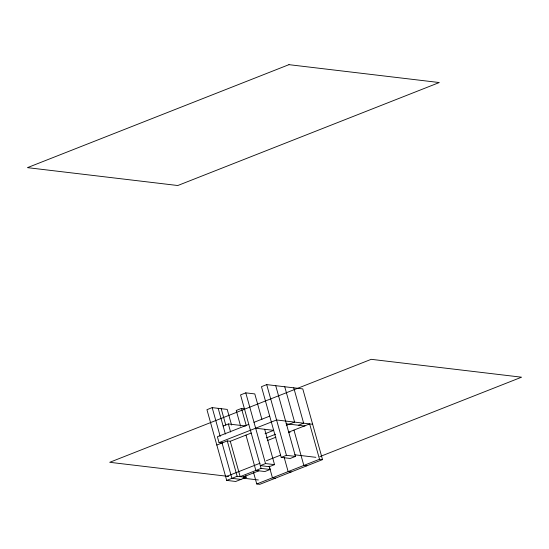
<?xml version="1.0" encoding="UTF-8"?>
<svg xmlns="http://www.w3.org/2000/svg" width="549" height="549" viewBox="0 0 549 549"><rect width="100%" height="100%" fill="white"/><g stroke="black" fill="none" stroke-linecap="round" stroke-linejoin="round"><path stroke-width="0.82" d="M261.921 419.415L254.798 393.921L245.78 392.851L240.551 394.909L261.077 468.4L270.101 469.477L269.182 466.183M253.549 472.463L256.76 483.978L259.766 484.335L322.524 459.623L302.78 388.905L266.697 384.609L261.468 386.674L281.218 457.392L290.236 458.463L295.465 456.404L275.722 385.686M231.575 425.036L227.211 409.41L212.182 407.626L206.946 409.684L226.696 480.402L235.713 481.473L246.172 477.356L245.712 475.709M244.744 408.813L241.464 408.429L236.235 410.487L240.592 426.106M223.127 426.017L228.357 423.958L245.581 426.01M248.779 424.377L217.397 436.736L219.044 442.624L222.324 443.016M254.009 422.318L269.696 416.135M219.044 442.624L276.572 419.971L312.656 424.26M216.821 445.047L227.279 440.922L230.559 441.314M251.209 433.044L230.285 441.279L240.16 476.642L261.077 468.4M265.064 433.751L273.69 430.354L255.656 428.206M286.242 425.413L294.614 422.112L284.739 386.757M266.238 437.917L275.653 434.204M298.402 425.249L303.631 423.19L293.763 387.827M267.288 440.586L275.914 437.189M288.465 432.241L309.65 423.903L319.518 459.259L322.524 459.623M226.984 476.251L260.082 463.212M266.389 460.728L280.573 455.142M274.548 464.639L265.524 463.569L260.295 465.627L269.319 466.698L274.548 464.639L264.673 429.284M281.218 457.392L286.448 455.327L295.465 456.404M226.696 480.402L237.154 476.285L246.172 477.356M243.166 476.999L258.853 470.822M270.101 469.477L264.872 471.536L255.848 470.459L245.979 435.103M319.847 456.631L521.55 377.197L371.213 359.321L109.718 462.306L228.679 476.45M256.76 483.978L319.518 459.259M286.104 423.787L304.963 426.031M288.451 432.111L290.092 432.303M294.689 454.798L315.888 457.324M306.836 465.799L303.83 465.442L293.955 430.08M291.148 471.975L288.143 471.618L284.238 457.64M275.454 478.158L272.448 477.802L269.236 466.286M243.07 478.158L258.359 479.977M240.942 479.414L231.925 478.344L222.05 442.981M266.697 384.609L286.448 455.327M245.78 392.851L265.524 463.569M241.464 408.429L246.281 425.695M228.357 423.958L230.601 431.994M221.199 408.696L225.79 425.146M218.193 408.339L225.371 434.053M227.279 440.922L237.154 476.285M212.182 407.626L220.211 436.407M288.946 64.665L27.45 167.644L177.787 185.521L439.282 82.542L288.946 64.665"/></g></svg>
